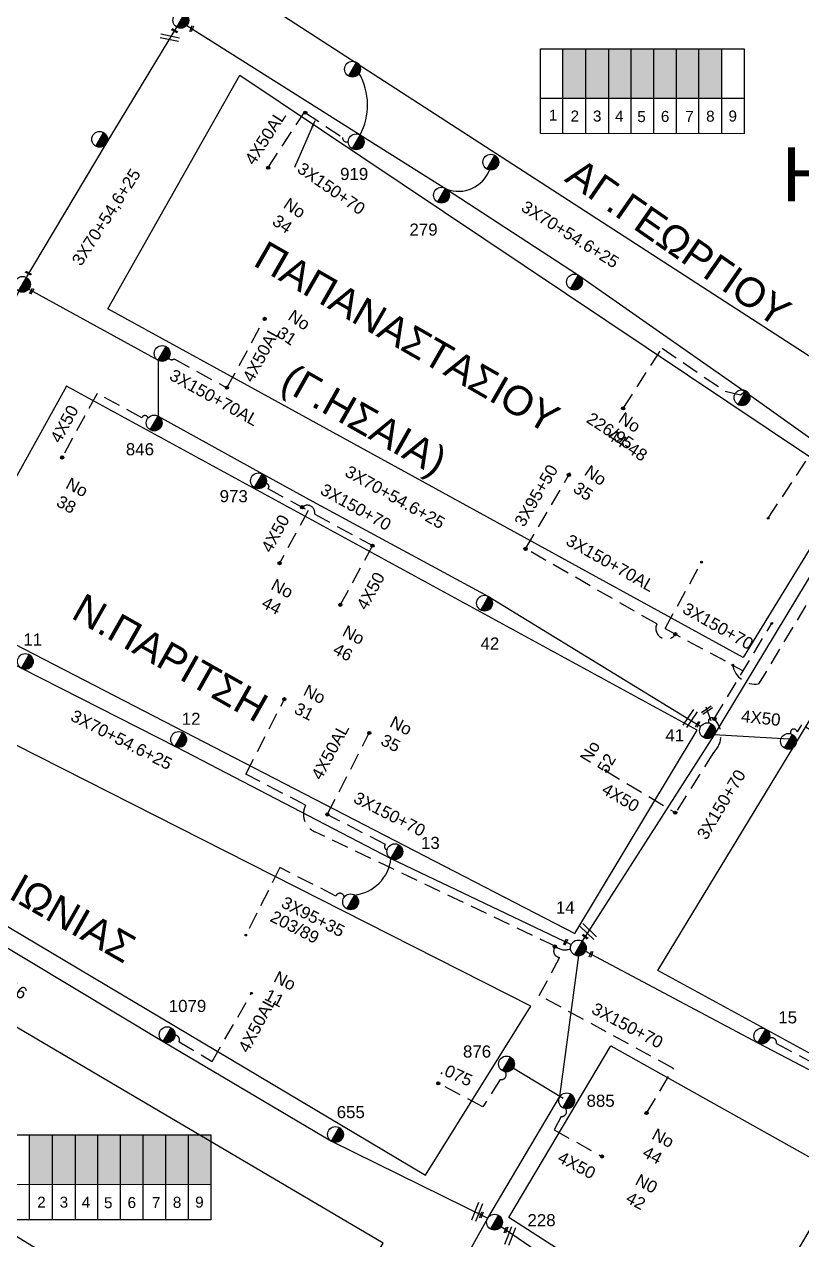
# Model space of a CAD drawing. Header units: millimetres. Extents: x 771 to 3391, y 686 to 1835.
# Drawn here: x 943.9 to 1059.7, y 1215.3 to 1396.3 of the extents above; entities that cross this region are included whole.
import ezdxf

# ---------------------------------------------------------------- set-up
doc = ezdxf.new("R2010")
doc.units = ezdxf.units.MM
doc.linetypes.add('DASHED', pattern=[19.05, 12.7, -6.35])
for name, color, linetype in [('Pillar OTE', 7, 'Continuous'), ('Άγνωστα', 7, 'Continuous'), ('Γυμνά εναέρια ΧΤ (3Φ)   4x50CU', 7, 'Continuous'), ('Γυμνά εναέρια ΧΤ και ΦΟΠ (3Φ)   4x50+16AL', 7, 'Continuous'), ('Επιγραφές - Σχήματα', 7, 'Continuous'), ('Καλωδια Χ.Τ 3x95+35', 7, 'DASHED'), ('Καλωδια ΧΤ  3X95+50', 7, 'Continuous'), ('Καλώδια ΧΤ   3x150+70AL', 7, 'DASHED'), ('Καλώδια ΧΤ   3x150AL+50CU', 7, 'DASHED'), ('Μηχανική τομή', 7, 'Continuous'), ('Στύλος ΦΜ', 7, 'Continuous'), ('Στύλος ΦΜ @ 1', 7, 'Continuous'), ('Συνδέσεις', 7, 'Continuous'), ('Συνεστραμμένα ΧΤ   3x70+54.6+25 AL', 7, 'SYN_LINE'), ('Τομή', 7, 'Continuous'), ('Υπόβαθρο ΔΕΗ', 7, 'Continuous'), ('Υπόγεια Καλώδια Δικτύου ΧΤ   .075', 7, 'DASHED'), ('Υπόγεια καλώδια Παροχών ΧΤ   4x50AL', 7, 'DASHED')]:
    doc.layers.add(name, color=color, linetype=linetype)
doc.styles.add('arial', font='ARIAL.TTF')
doc.styles.get("Standard").update_dxf_attribs({"font": 'ARIAL.TTF'})
doc.linetypes.add('SYN_LINE', pattern='A,0.5,-0.0001,["/\\/\\/\\/",Standard,S=0.1,R=0,X=0,Y=-0.05],-0.25', length=0.7501)
doc.dimstyles.new('ISO-25', dxfattribs={"dimtxt": 2.5, "dimasz": 2.5, "dimexe": 1.25, "dimexo": 0.625, "dimtad": 1, "dimtxsty": 'Standard', "dimcen": 2.5, "dimadec": 0, "dimazin": 0, "dimtfac": 1, "dimtmove": 0, "dimatfit": 3, "dimfxl": 1, "dimarcsym": 0})

# ---------------------------------------------------------------- blocks, each defined once
blk = doc.blocks.new('ΥΠΑΡΧΩΝ ΤΣΙΜΕΝΤΕΝΙΟΣ ΣΤΥΛΟΣ')
at = {"layer": 'Στύλος ΦΜ'}
blk.add_hatch(color=7, dxfattribs=at).paths.add_polyline_path([(-1.29, -2.28, 0.574793), (2.62, 0, 0.268822), (1.3, 2.27)])
at = {"layer": 'Στύλος ΦΜ', "color": 7}
blk.add_line((-1.29, -2.28), (1.3, 2.27), dxfattribs=at)
blk.add_circle((0, 0), 2.62, dxfattribs=at)
at = {"layer": 'Στύλος ΦΜ', "flags": 4}
for tag, p in [('ΑΡΙΘΜΟΣ', (-4.68, 8.05)), ('ΤΥΠΟΣ', (-4.91, 3.03))]:
    blk.add_attdef(tag, p, '', height=4, dxfattribs=at)
blk = doc.blocks.new('_ΣΥΝΔΕΣΗ')
at = {"layer": 'Συνδέσεις', "linetype": 'SYN_LINE', "ltscale": 40}
blk.add_hatch(color=256, dxfattribs=at).paths.add_polyline_path([(0.5, -0.01, 1), (-0.5, -0.01, 1)])
at = {"layer": 'Συνδέσεις'}
blk.add_circle((0, -0.01), 0.5, dxfattribs=at)
blk = doc.blocks.new('ΜΗΧΑΝΙΚΗ ΤΟΜΗ')
at = {"layer": 'Μηχανική τομή', "ltscale": 40}
for p, q in [((-1.89, 0.78), (1.89, 0.78)), ((1.89, 0), (-1.89, 0))]:
    blk.add_line(p, q, dxfattribs=at)
blk = doc.blocks.new('ΤΟΜΗ')
at = {"layer": 'Τομή', "ltscale": 40}
for p, q in [((-5.68, 0), (5.68, 0)), ((5.68, -2.33), (-5.68, -2.33))]:
    blk.add_line(p, q, dxfattribs=at)
blk = doc.blocks.new('τομή_')
at = {"layer": 'Επιγραφές - Σχήματα'}
for p, q in [((-1.29, -0.22), (0.13, 0.75)), ((-1.08, -0.46), (0.34, 0.51)), ((-0.66, 0.62), (-0.29, -0.37))]:
    blk.add_line(p, q, dxfattribs=at)

msp = doc.modelspace()

# ---------------------------------------------------------------- hatches: boundary and pattern name
at = {"layer": 'Καλώδια ΧΤ   3x150AL+50CU', "linetype": 'DASHED', "ltscale": 0.2}
h = msp.add_hatch(color=85, dxfattribs=at)
h.dxf.hatch_style = 1
h.paths.add_polyline_path([(1027.56212, 1392.65567), (1024.12224, 1392.65589), (1024.12178, 1385.2953), (1027.56166, 1385.29196)])
h = msp.add_hatch(color=151, dxfattribs=at)
h.dxf.hatch_style = 1
h.paths.add_polyline_path([(1031.00169, 1392.65546), (1027.56212, 1392.65567), (1027.56166, 1385.29196), (1031.00122, 1385.28862)])
h = msp.add_hatch(color=62, dxfattribs=at)
h.dxf.hatch_style = 1
h.paths.add_polyline_path([(1034.29924, 1392.65525), (1031.00169, 1392.65546), (1031.00122, 1385.28862), (1034.29878, 1385.28541)])
h = msp.add_hatch(color=1, dxfattribs=at)
h.dxf.hatch_style = 1
h.paths.add_polyline_path([(1037.68524, 1392.65504), (1034.29924, 1392.65525), (1034.29878, 1385.28541), (1037.68478, 1385.28213)])
h = msp.add_hatch(color=27, dxfattribs=at)
h.dxf.hatch_style = 1
h.paths.add_polyline_path([(1041.08188, 1392.65483), (1037.68524, 1392.65504), (1037.68478, 1385.28213), (1041.08142, 1385.27883)])
h = msp.add_hatch(color=5, dxfattribs=at)
h.dxf.hatch_style = 1
h.paths.add_polyline_path([(1044.41893, 1392.65462), (1041.08188, 1392.65483), (1041.08142, 1385.27883), (1044.41847, 1385.27559)])
h = msp.add_hatch(color=133, dxfattribs=at)
h.dxf.hatch_style = 1
h.paths.add_polyline_path([(1047.80731, 1392.65441), (1044.41893, 1392.65462), (1044.41847, 1385.27559), (1047.80685, 1385.2723)])
h = msp.add_hatch(color=30, dxfattribs=at)
h.dxf.hatch_style = 1
h.paths.add_polyline_path([(948.07759, 1230.88451), (944.63772, 1230.88473), (944.63726, 1223.52414), (948.07713, 1223.5208)])
h = msp.add_hatch(color=2, dxfattribs=at)
h.dxf.hatch_style = 1
h.paths.add_polyline_path([(951.51716, 1230.8843), (948.07759, 1230.88451), (948.07713, 1223.5208), (951.5167, 1223.51746)])
h = msp.add_hatch(color=173, dxfattribs=at)
h.dxf.hatch_style = 1
h.paths.add_polyline_path([(951.5167, 1223.51746), (954.81426, 1223.51426), (954.81472, 1230.88409), (951.51716, 1230.8843)])
h = msp.add_hatch(color=27, dxfattribs=at)
h.dxf.hatch_style = 1
h.paths.add_polyline_path([(954.81426, 1223.51426), (958.20025, 1223.51097), (958.20071, 1230.88388), (954.81472, 1230.88409)])
h = msp.add_hatch(color=85, dxfattribs=at)
h.dxf.hatch_style = 1
h.paths.add_polyline_path([(958.20025, 1223.51097), (961.5969, 1223.50767), (961.59736, 1230.88367), (958.20071, 1230.88388)])
h = msp.add_hatch(color=6, dxfattribs=at)
h.dxf.hatch_style = 1
h.paths.add_polyline_path([(964.93441, 1230.88346), (961.59736, 1230.88367), (961.5969, 1223.50767), (964.93394, 1223.50443)])
h = msp.add_hatch(color=133, dxfattribs=at)
h.dxf.hatch_style = 1
h.paths.add_polyline_path([(968.32278, 1230.88325), (964.93441, 1230.88346), (964.93394, 1223.50443), (968.32232, 1223.50114)])
h = msp.add_hatch(color=151, dxfattribs=at)
h.dxf.hatch_style = 1
h.paths.add_polyline_path([(971.64288, 1230.88304), (968.32278, 1230.88325), (968.32232, 1223.50114), (971.64242, 1223.49791)])

# ---------------------------------------------------------------- linework, layer by layer
at = {"layer": 'Pillar OTE', "ltscale": 40}
for points in [[(1020.79354, 1380.01581), (1020.79433, 1392.6561), (1051.12741, 1392.6542), (1051.12662, 1379.98645), (1020.79354, 1380.01674)], [(1024.12145, 1380.01341), (1024.12224, 1392.65589)], [(1027.56133, 1380.00998), (1027.56212, 1392.65567)], [(1031.00089, 1380.00654), (1031.00169, 1392.65546)], [(1034.29845, 1380.00325), (1034.29924, 1392.65525)], [(1037.68445, 1379.99987), (1037.68524, 1392.65504)], [(1041.08109, 1379.99648), (1041.08188, 1392.65483)], [(1044.41814, 1379.99314), (1044.41893, 1392.65462)], [(1047.80652, 1379.98976), (1047.80731, 1392.65441)], [(1020.79387, 1385.29853), (1051.12695, 1385.26907)], [(941.30901, 1218.24465), (941.30981, 1230.88494), (971.64288, 1230.88304), (971.64209, 1218.21529), (941.30901, 1218.24558)], [(944.63692, 1218.24225), (944.63772, 1230.88473)], [(948.0768, 1218.23882), (948.07759, 1230.88451)], [(951.51637, 1218.23538), (951.51716, 1230.8843)], [(954.81392, 1218.23209), (954.81472, 1230.88409)], [(958.19992, 1218.22871), (958.20071, 1230.88388)], [(961.59657, 1218.22532), (961.59736, 1230.88367)], [(964.93361, 1218.22199), (964.93441, 1230.88346)], [(968.32199, 1218.2186), (968.32278, 1230.88325)], [(941.30935, 1223.52737), (971.64242, 1223.49791)]]:
    msp.add_lwpolyline(points, dxfattribs=at)
at = {"layer": 'Άγνωστα', "color": 5, "linetype": 'DASHED', "ltscale": 0.2}
msp.add_lwpolyline([(1033.10978, 1339.08888), (1038.91612, 1348.05062), (1048.33112, 1341.62799), (1050.61366, 1341.09317), (1051.22999, 1341.59989)], dxfattribs=at)
msp.add_lwpolyline([(1069.06975, 1286.30602), (1059.68616, 1291.97346), (1059.04548, 1290.91269, 1.078662659), (1058.07967, 1290.63088)], format="xyb", dxfattribs=at)
at = {"layer": 'Άγνωστα', "color": 1, "linetype": 'DASHED', "ltscale": 0.2}
msp.add_lwpolyline([(1054.89682, 1245.23573, -0.662051244), (1055.95556, 1244.46648), (1065.34103, 1239.57109), (1072.16621, 1252.65636)], format="xyb", dxfattribs=at)
at = {"layer": 'Άγνωστα', "color": 1, "linetype": 'Continuous', "ltscale": 0.2}
msp.add_lwpolyline([(1024.15212, 1236.30006), (1016.36596, 1241.0162)], dxfattribs=at)
at = {"layer": 'Γυμνά εναέρια ΧΤ (3Φ)   4x50CU', "color": 5, "linetype": 'Continuous'}
msp.add_lwpolyline([(1046.70188, 1290.49357), (1057.84522, 1289.84243)], dxfattribs=at)
at = {"layer": 'Γυμνά εναέρια ΧΤ και ΦΟΠ (3Φ)   4x50+16AL', "color": 30, "linetype": 'Continuous', "ltscale": 0.2}
msp.add_lwpolyline([(902.49679, 1283.32547), (930.71778, 1265.10843), (964.56617, 1244.76932), (989.6539, 1229.91849), (1012.92848, 1218.49079)], dxfattribs=at)
at = {"layer": 'Γυμνά εναέρια ΧΤ και ΦΟΠ (3Φ)   4x50+16AL', "color": 6, "linetype": 'Continuous', "ltscale": 0.2}
msp.add_lwpolyline([(1014.92826, 1217.24631), (1034.5634, 1203.7871), (1057.51738, 1190.35817)], dxfattribs=at)
at = {"layer": 'Καλωδια Χ.Τ 3x95+35', "color": 151, "linetype": 'DASHED', "ltscale": 0.2}
msp.add_lwpolyline([(991.54771, 1266.28175, 0.785196197), (990.30047, 1266.45582), (981.95831, 1270.67959), (976.88348, 1260.65651)], format="xyb", dxfattribs=at)
at = {"layer": 'Καλωδια ΧΤ  3X95+50', "color": 1, "linetype": 'DASHED', "ltscale": 0.2}
msp.add_lwpolyline([(1018.57445, 1318.16133), (1025.22662, 1329.51354)], dxfattribs=at)
at = {"layer": 'Καλώδια ΧΤ   3x150+70AL', "color": 5, "linetype": 'DASHED', "ltscale": 0.2}
msp.add_lwpolyline([(985.64245, 1383.21156), (991.30433, 1379.42377, 0.641161224), (992.15529, 1378.86102)], format="xyb", dxfattribs=at)
at = {"layer": 'Καλώδια ΧΤ   3x150+70AL', "color": 2, "linetype": 'DASHED', "ltscale": 0.2}
for points in [[(965.37015, 1346.59224, 0.432708778), (966.20307, 1346.45253), (974.05523, 1342.14838)], [(985.2685, 1324.36044, -0.720531999), (987.14339, 1323.33799), (995.76105, 1318.63843)]]:
    msp.add_lwpolyline(points, format="xyb", dxfattribs=at)
at = {"layer": 'Καλώδια ΧΤ   3x150+70AL', "color": 85, "linetype": 'DASHED', "ltscale": 0.2}
msp.add_lwpolyline([(1054.73511, 1322.74518), (1061.41826, 1332.80218), (1066.84997, 1329.29066), (1066.84997, 1329.29066), (1066.84997, 1329.29066, -0.388127219), (1072.12037, 1330.10667)], format="xyb", dxfattribs=at)
at = {"layer": 'Καλώδια ΧΤ   3x150+70AL', "color": 1, "linetype": 'DASHED', "ltscale": 0.2}
for points in [[(1040.89925, 1305.45783, -0.931317024), (1038.12921, 1306.99158), (1038.12921, 1306.99158), (1038.12921, 1306.99158), (1038.12921, 1306.99158), (1038.12921, 1306.99158), (1018.57445, 1318.16133)], [(1045.87042, 1292.24357, -0.867518282), (1046.68585, 1292.83826), (1055.33541, 1307.16295)], [(1025.27126, 1258.59304, -0.283026632), (1023.06566, 1258.9464), (987.16874, 1276.00033, -0.421073778), (985.77193, 1279.99607), (976.86378, 1284.5925), (982.64021, 1295.78758)], [(1046.68585, 1292.83826, -0.418982315), (1046.59253, 1287.81647), (1040.90369, 1278.86474)], [(1036.60358, 1234.13415), (1040.60999, 1240.77457), (1020.6113, 1251.65647), (1023.68791, 1257.31066, -0.682848274), (1023.06566, 1258.9464)]]:
    msp.add_lwpolyline(points, format="xyb", dxfattribs=at)
for points in [[(1039.35977, 1306.28872), (1039.35977, 1306.28872), (1044.86866, 1316.28259)], [(1039.35976, 1306.28871), (1051.01063, 1300.0006)]]:
    msp.add_lwpolyline(points, dxfattribs=at)
at = {"layer": 'Καλώδια ΧΤ   3x150+70AL', "color": 151, "linetype": 'DASHED', "ltscale": 0.2}
msp.add_lwpolyline([(997.95021, 1273.36433, -0.65487278), (997.67552, 1274.13256), (989.0193, 1278.59899)], format="xyb", dxfattribs=at)
at = {"layer": 'Καλώδια ΧΤ   3x150AL+50CU', "color": 1, "linetype": 'DASHED', "ltscale": 0.2}
msp.add_lwpolyline([(1095.62932, 1365.67424), (1091.87523, 1360.09365), (1087.64713, 1351.33495), (1072.42357, 1327.66815, -0.214356855), (1070.20995, 1326.04608), (1053.29558, 1298.03391, -0.393438686), (1049.42734, 1300.85512)], format="xyb", dxfattribs=at)
at = {"layer": 'Καλώδια ΧΤ   3x150AL+50CU', "linetype": 'DASHED', "ltscale": 0.2}
msp.add_lwpolyline([(1045.79313, 1293.64056), (1046.18547, 1292.58188)], dxfattribs=at)
at = {"layer": 'Συνεστραμμένα ΧΤ   3x70+54.6+25 AL', "color": 6, "linetype": 'SYN_LINE', "ltscale": 20}
msp.add_lwpolyline([(899.68644, 1254.91645), (901.35818, 1283.61665), (919.13531, 1313.62997), (930.48465, 1331.07955), (943.59599, 1357.56409), (956.07946, 1378.50555), (966.60462, 1395.85739)], dxfattribs=at)
at = {"layer": 'Συνεστραμμένα ΧΤ   3x70+54.6+25 AL', "color": 5, "linetype": 'SYN_LINE', "ltscale": 20}
for points in [[(968.07496, 1396.10967), (993.9159, 1379.80299), (1006.79575, 1371.73869), (1026.4444, 1358.92149), (1051.22999, 1341.59989), (1069.58157, 1328.55676)], [(1089.97309, 1362.7647), (1084.76899, 1351.98416), (1069.46869, 1328.19806), (1046.67638, 1290.45135), (1027.02771, 1259.74202)]]:
    msp.add_lwpolyline(points, dxfattribs=at)
at = {"layer": 'Συνεστραμμένα ΧΤ   3x70+54.6+25 AL', "color": 2, "linetype": 'SYN_LINE', "ltscale": 20}
msp.add_lwpolyline([(944.51946, 1356.83725), (963.82541, 1346.24482), (963.80806, 1337.93331), (979.35765, 1329.32329), (986.89008, 1325.21394), (1013.04626, 1311.0859), (1044.677, 1291.69663)], dxfattribs=at)
at = {"layer": 'Συνεστραμμένα ΧΤ   3x70+54.6+25 AL', "color": 151, "linetype": 'SYN_LINE', "ltscale": 20}
msp.add_lwpolyline([(920.03666, 1312.87581), (943.44341, 1300.36895), (966.58972, 1288.62559), (998.50774, 1272.03849), (1025.37903, 1259.22699)], dxfattribs=at)
at = {"layer": 'Συνεστραμμένα ΧΤ   3x70+54.6+25 AL', "color": 1, "linetype": 'SYN_LINE', "ltscale": 20}
for points in [[(992.52625, 1181.85105), (1012.92848, 1218.49079), (1023.70109, 1236.57325), (1026.64189, 1258.6725)], [(1026.64189, 1258.6725), (1053.19574, 1244.57544), (1081.31392, 1229.9092)]]:
    msp.add_lwpolyline(points, dxfattribs=at)
at = {"layer": 'Συνεστραμμένα ΧΤ   3x70+54.6+25 AL', "color": 5, "linetype": 'SYN_LINE', "ltscale": 8}
for centre, radius, start, end in [((985.55801, 1384.25328), 9.46887, 331.9662432, 29.9401545), ((1008.56077, 1376.39829), 4.98269, 249.2537309, 338.7126283)]:
    msp.add_arc(centre, radius, start, end, dxfattribs=at)
at = {"layer": 'Συνεστραμμένα ΧΤ   3x70+54.6+25 AL', "color": 151, "linetype": 'SYN_LINE', "ltscale": 8}
msp.add_arc((992.42589, 1272.68345), 6.11596, 276.1360511, 353.9466628, dxfattribs=at)
at = {"layer": 'Υπόβαθρο ΔΕΗ'}
for points in [[(981.77842, 1397.95971), (1004.69133, 1439.24342), (1094.14437, 1372.72988), (1073.20991, 1338.88709), (981.77842, 1397.95971)], [(956.32465, 1353.89155), (975.96377, 1388.737), (1066.89786, 1327.90207), (1051.02392, 1301.98236), (956.32465, 1353.89155)], [(931.80535, 1309.42578), (1025.91931, 1260.86491), (1044.12757, 1291.1475), (950.16868, 1342.38712), (931.80535, 1309.42578)], [(1077.27734, 1319.57159), (1107.83029, 1295.91006), (1072.16301, 1236.90921), (1038.3024, 1255.34399), (1077.27734, 1319.57159)], [(914.6322, 1277.80531), (1003.66231, 1224.88669), (1019.35152, 1250.07095), (924.94249, 1297.87167), (914.6322, 1277.80531)], [(908.57619, 1266.99075), (896.49873, 1244.21055), (983.04981, 1190.98366), (997.36152, 1214.76111), (908.57619, 1266.99075)], [(1016.09305, 1218.59096), (1031.30083, 1244.11957), (1065.68647, 1224.8698), (1049.34699, 1197.1661), (1016.09305, 1218.59096)]]:
    msp.add_lwpolyline(points, dxfattribs=at)
at = {"layer": 'Υπόγεια Καλώδια Δικτύου ΧΤ   .075', "color": 1, "ltscale": 0.2}
msp.add_lwpolyline([(1015.5428, 1240.2774, -0.699361481), (1014.80443, 1239.12991), (1014.80443, 1239.12991), (1012.21443, 1235.05542), (1005.56978, 1238.55958)], format="xyb", dxfattribs=at)
at = {"layer": 'Υπόγεια καλώδια Παροχών ΧΤ   4x50AL', "color": 5, "ltscale": 0.2}
msp.add_lwpolyline([(980.22316, 1374.95308), (985.64245, 1383.21156)], dxfattribs=at)
at = {"layer": 'Υπόγεια καλώδια Παροχών ΧΤ   4x50AL', "color": 2, "linetype": 'DASHED', "ltscale": 0.2}
for points in [[(974.05523, 1342.14838), (979.79945, 1352.62771)], [(995.76105, 1318.63843), (990.95652, 1309.82829)]]:
    msp.add_lwpolyline(points, dxfattribs=at)
for points in [[(962.3056, 1337.65063, 0.754665235), (961.38299, 1337.67799), (954.70836, 1341.31794), (949.51072, 1331.78694)], [(979.85037, 1327.82763, -0.831964506), (980.1728, 1327.13934), (986.1759, 1323.8656), (981.90649, 1316.03672)]]:
    msp.add_lwpolyline(points, format="xyb", dxfattribs=at)
at = {"layer": 'Υπόγεια καλώδια Παροχών ΧΤ   4x50AL', "color": 151, "linetype": 'DASHED', "ltscale": 0.2}
msp.add_lwpolyline([(989.0193, 1278.59899), (995.28227, 1290.73702)], dxfattribs=at)
at = {"layer": 'Υπόγεια καλώδια Παροχών ΧΤ   4x50AL', "color": 1, "ltscale": 0.2}
msp.add_lwpolyline([(1030.40374, 1285.19274), (1040.87574, 1278.88159)], dxfattribs=at)
at = {"layer": 'Υπόγεια καλώδια Παροχών ΧΤ   4x50AL', "color": 30, "linetype": 'DASHED', "ltscale": 0.2}
msp.add_lwpolyline([(971.85976, 1241.81394), (971.85976, 1241.81394), (971.85976, 1241.81394), (971.85976, 1241.81394), (977.69906, 1251.93649)], dxfattribs=at)
msp.add_lwpolyline([(966.32255, 1245.71838, -0.543386362), (966.92996, 1244.73245), (971.85976, 1241.81393)], format="xyb", dxfattribs=at)
at = {"layer": 'Υπόγεια καλώδια Παροχών ΧΤ   4x50AL', "color": 1, "linetype": 'DASHED', "ltscale": 0.2}
msp.add_lwpolyline([(1024.55959, 1234.76934, -0.62707046), (1023.86045, 1233.61179), (1023.86045, 1233.61179), (1022.82299, 1231.64142), (1029.95781, 1227.657)], format="xyb", dxfattribs=at)

# ---------------------------------------------------------------- block references
at = {"layer": 'Επιγραφές - Σχήματα'}
msp.add_blockref('τομή_', (1046.08731, 1294.00804), dxfattribs=at)
at = {"layer": 'Μηχανική τομή'}
for p, xscale, yscale, zscale, rotation in [((968.88934, 1395.59576), 0.249999999999919, 0.249999999999919, 0.249999999999919, 68.45138536945211), ((966.23888, 1395.24505), 0.2500000000002005, 0.2500000000002005, 0.2500000000002005, 331.5446991727721), ((944.4291, 1359.13881), 0.2500000000002005, 0.2500000000002005, 0.2500000000002005, 331.5446991727721), ((945.03927, 1356.4902), 0.249999999999919, 0.249999999999919, 0.249999999999919, 60.51731428412965), ((1044.30857, 1291.96189), 0.249999999999919, 0.249999999999919, 0.249999999999919, 60.51731428412965), ((1024.6312, 1259.56928), 0.249999999999919, 0.249999999999919, 0.249999999999919, 60.51731428412965), ((1027.39614, 1260.3222), 0.25, 0.25, 0.25, 322.6763499369713), ((1028.42794, 1257.74026), 0.249999999999919, 0.249999999999919, 0.249999999999919, 68.45138536945211), ((1012.08151, 1218.90664), 0.249999999999919, 0.249999999999919, 0.249999999999919, 68.45138536945211), ((1015.75949, 1216.67653), 0.249999999999919, 0.249999999999919, 0.249999999999919, 68.45138536945211)]:
    msp.add_blockref('ΜΗΧΑΝΙΚΗ ΤΟΜΗ', p, dxfattribs=dict(at, xscale=xscale, yscale=yscale, zscale=zscale, rotation=rotation))
at = {"layer": 'Στύλος ΦΜ @ 1', "ltscale": 40, "xscale": 0.4499999999998181, "yscale": 0.4499999999998181, "zscale": 0.4499999999998181}
for p in [(967.18566, 1396.88186), (992.77066, 1389.61314), (955.09595, 1379.15351), (1013.38516, 1375.75302), (943.59373, 1357.56538), (1025.85884, 1357.8996), (964.40644, 1347.26929), (1050.8341, 1340.67345), (1057.76079, 1289.4971), (992.49406, 1265.58064)]:
    msp.add_blockref('ΥΠΑΡΧΩΝ ΤΣΙΜΕΝΤΕΝΙΟΣ ΣΤΥΛΟΣ', p, dxfattribs=at)
at = {"layer": 'Στύλος ΦΜ @ 1', "ltscale": 40}
ref = msp.add_blockref('ΥΠΑΡΧΩΝ ΤΣΙΜΕΝΤΕΝΙΟΣ ΣΤΥΛΟΣ', (993.33034, 1378.78111), dxfattribs=dict(at, xscale=0.4499999999998181, yscale=0.4499999999998181, zscale=0.4499999999998181))
ref.add_attrib('ΤΥΠΟΣ', '919', (990.92571, 1373.09725), dxfattribs={"layer": 'Στύλος ΦΜ', "height": 1.8, "flags": 4})
ref = msp.add_blockref('ΥΠΑΡΧΩΝ ΤΣΙΜΕΝΤΕΝΙΟΣ ΣΤΥΛΟΣ', (1006.03754, 1370.83744), dxfattribs=dict(at, xscale=0.4499999999998181, yscale=0.4499999999998181, zscale=0.4499999999998181))
ref.add_attrib('ΤΥΠΟΣ', '279', (1001.26872, 1364.81312), dxfattribs={"layer": 'Στύλος ΦΜ', "height": 1.8, "flags": 4})
ref = msp.add_blockref('ΥΠΑΡΧΩΝ ΤΣΙΜΕΝΤΕΝΙΟΣ ΣΤΥΛΟΣ', (963.2225, 1336.91142), dxfattribs=dict(at, xscale=0.4499999999998181, yscale=0.4499999999998181, zscale=0.4499999999998181))
ref.add_attrib('ΤΥΠΟΣ', '846', (958.99917, 1332.10086), dxfattribs={"layer": 'Στύλος ΦΜ', "height": 1.8, "flags": 4})
ref = msp.add_blockref('ΥΠΑΡΧΩΝ ΤΣΙΜΕΝΤΕΝΙΟΣ ΣΤΥΛΟΣ', (978.77209, 1328.3014), dxfattribs=dict(at, xscale=0.4499999999998181, yscale=0.4499999999998181, zscale=0.4499999999998181))
ref.add_attrib('ΤΥΠΟΣ', '973', (972.97575, 1325.10748), dxfattribs={"layer": 'Στύλος ΦΜ', "height": 1.8, "flags": 4})
ref = msp.add_blockref('ΥΠΑΡΧΩΝ ΤΣΙΜΕΝΤΕΝΙΟΣ ΣΤΥΛΟΣ', (1012.4607, 1310.06401), dxfattribs=dict(at, xscale=0.4499999999998181, yscale=0.4499999999998181, zscale=0.4499999999998181))
ref.add_attrib('ΤΥΠΟΣ', '42', (1011.8655, 1303.16715), dxfattribs={"layer": 'Στύλος ΦΜ', "height": 1.8, "flags": 4})
ref = msp.add_blockref('ΥΠΑΡΧΩΝ ΤΣΙΜΕΝΤΕΝΙΟΣ ΣΤΥΛΟΣ', (944.02444, 1301.39342), dxfattribs=dict(at, xscale=0.4499999999998181, yscale=0.4499999999998181, zscale=0.4499999999998181))
ref.add_attrib('ΤΥΠΟΣ', '11', (943.71172, 1303.76021), dxfattribs={"layer": 'Στύλος ΦΜ', "height": 1.8, "flags": 4})
ref = msp.add_blockref('ΥΠΑΡΧΩΝ ΤΣΙΜΕΝΤΕΝΙΟΣ ΣΤΥΛΟΣ', (966.87134, 1289.7692), dxfattribs=dict(at, xscale=0.4499999999998181, yscale=0.4499999999998181, zscale=0.4499999999998181))
ref.add_attrib('ΤΥΠΟΣ', '12', (967.32916, 1291.95126), dxfattribs={"layer": 'Στύλος ΦΜ', "height": 1.8, "flags": 4})
ref = msp.add_blockref('ΥΠΑΡΧΩΝ ΤΣΙΜΕΝΤΕΝΙΟΣ ΣΤΥΛΟΣ', (1045.68113, 1291.08111), dxfattribs=dict(at, xscale=0.4499999999998181, yscale=0.4499999999998181, zscale=0.4499999999998181))
ref.add_attrib('ΤΥΠΟΣ', '41', (1039.41307, 1289.49114), dxfattribs={"layer": 'Στύλος ΦΜ', "height": 1.8, "flags": 4})
ref = msp.add_blockref('ΥΠΑΡΧΩΝ ΤΣΙΜΕΝΤΕΝΙΟΣ ΣΤΥΛΟΣ', (999.08877, 1273.06296), dxfattribs=dict(at, xscale=0.4499999999998181, yscale=0.4499999999998181, zscale=0.4499999999998181))
ref.add_attrib('ΤΥΠΟΣ', '13', (1002.98931, 1273.46892), dxfattribs={"layer": 'Στύλος ΦΜ', "height": 1.8, "flags": 4})
ref = msp.add_blockref('ΥΠΑΡΧΩΝ ΤΣΙΜΕΝΤΕΝΙΟΣ ΣΤΥΛΟΣ', (1026.44215, 1258.72013), dxfattribs=dict(at, xscale=0.4499999999998181, yscale=0.4499999999998181, zscale=0.4499999999998181))
ref.add_attrib('ΤΥΠΟΣ', '14', (1023.09241, 1263.84414), dxfattribs={"layer": 'Στύλος ΦΜ', "height": 1.8, "flags": 4})
ref = msp.add_blockref('ΥΠΑΡΧΩΝ ΤΣΙΜΕΝΤΕΝΙΟΣ ΣΤΥΛΟΣ', (965.1472, 1245.79379), dxfattribs=dict(at, xscale=0.4499999999998181, yscale=0.4499999999998181, zscale=0.4499999999998181))
ref.add_attrib('ΤΥΠΟΣ', '1079', (965.39331, 1249.17727), dxfattribs={"layer": 'Στύλος ΦΜ', "height": 1.8, "flags": 4})
ref = msp.add_blockref('ΥΠΑΡΧΩΝ ΤΣΙΜΕΝΤΕΝΙΟΣ ΣΤΥΛΟΣ', (1053.77677, 1245.59991), dxfattribs=dict(at, xscale=0.4499999999998181, yscale=0.4499999999998181, zscale=0.4499999999998181))
ref.add_attrib('ΤΥΠΟΣ', '15', (1056.23283, 1247.47966), dxfattribs={"layer": 'Στύλος ΦΜ', "height": 1.8, "flags": 4})
ref = msp.add_blockref('ΥΠΑΡΧΩΝ ΤΣΙΜΕΝΤΕΝΙΟΣ ΣΤΥΛΟΣ', (1015.71925, 1241.44187), dxfattribs=dict(at, xscale=0.4499999999998181, yscale=0.4499999999998181, zscale=0.4499999999998181))
ref.add_attrib('ΤΥΠΟΣ', '876', (1009.24171, 1242.39675), dxfattribs={"layer": 'Στύλος ΦΜ', "height": 1.8, "flags": 4})
ref = msp.add_blockref('ΥΠΑΡΧΩΝ ΤΣΙΜΕΝΤΕΝΙΟΣ ΣΤΥΛΟΣ', (1024.69377, 1235.93944), dxfattribs=dict(at, xscale=0.4499999999998181, yscale=0.4499999999998181, zscale=0.4499999999998181))
ref.add_attrib('ΤΥΠΟΣ', '885', (1027.65889, 1235.06047), dxfattribs={"layer": 'Στύλος ΦΜ', "height": 1.8, "flags": 4})
ref = msp.add_blockref('ΥΠΑΡΧΩΝ ΤΣΙΜΕΝΤΕΝΙΟΣ ΣΤΥΛΟΣ', (990.23493, 1230.94296), dxfattribs=dict(at, xscale=0.4499999999998181, yscale=0.4499999999998181, zscale=0.4499999999998181))
ref.add_attrib('ΤΥΠΟΣ', '655', (990.42302, 1233.37581), dxfattribs={"layer": 'Στύλος ΦΜ', "height": 1.8, "flags": 4})
ref = msp.add_blockref('ΥΠΑΡΧΩΝ ΤΣΙΜΕΝΤΕΝΙΟΣ ΣΤΥΛΟΣ', (1013.9353, 1217.87968), dxfattribs=dict(at, xscale=0.4499999999998181, yscale=0.4499999999998181, zscale=0.4499999999998181))
ref.add_attrib('ΤΥΠΟΣ', '228', (1018.85616, 1217.27302), dxfattribs={"layer": 'Στύλος ΦΜ', "height": 1.8, "flags": 4})
at = {"layer": 'Συνδέσεις'}
for p, xscale, yscale, zscale in [((985.74762, 1383.1412), 0.4777242751394019, 0.4777242751394019, 0.4777242751394019), ((980.21242, 1374.93672), 0.4777242751394019, 0.4777242751394019, 0.4777242751394019), ((979.6845, 1352.418), 0.4777242751394019, 0.4777242751394019, 0.4777242751394019), ((974.07168, 1342.17839), 0.4777242751394019, 0.4777242751394019, 0.4777242751394019), ((1033.10978, 1339.08888), 0.4777242751394019, 0.4777242751394019, 0.4777242751394019), ((949.51072, 1331.78694), 0.4777242751394019, 0.4777242751394019, 0.4777242751394019), ((1025.02949, 1329.17712), 0.4777242751394019, 0.4777242751394019, 0.4777242751394019), ((985.2685, 1324.36044), 0.4777242751394019, 0.4777242751394019, 0.4777242751394019), ((1054.72164, 1322.72491), 0.25, 0.25, 0.25), ((995.76105, 1318.63843), 0.4777242751394019, 0.4777242751394019, 0.4777242751394019), ((1018.57445, 1318.16133), 0.4777242751394019, 0.4777242751394019, 0.4777242751394019), ((981.90649, 1316.03672), 0.4777242751394019, 0.4777242751394019, 0.4777242751394019), ((1044.80105, 1316.18086), 0.25, 0.25, 0.25), ((990.95652, 1309.82829), 0.4777242751394019, 0.4777242751394019, 0.4777242751394019), ((1055.26781, 1307.06121), 0.25, 0.25, 0.25), ((1040.89925, 1305.45783), 0.4777242751394019, 0.4777242751394019, 0.4777242751394019), ((1049.4534, 1300.84106), 0.25, 0.25, 0.25), ((982.6202, 1295.77411), 0.4777242751394019, 0.4777242751394019, 0.4777242751394019), ((1046.72074, 1292.83043), 0.4777242751394019, 0.4777242751394019, 0.4777242751394019), ((995.28227, 1290.73702), 0.4777242751394019, 0.4777242751394019, 0.4777242751394019), ((1030.52187, 1285.15251), 0.25, 0.25, 0.25), ((989.0193, 1278.59899), 0.4777242751394019, 0.4777242751394019, 0.4777242751394019), ((1040.87574, 1278.88159), 0.4777242751394019, 0.4777242751394019, 0.4777242751394019), ((976.87298, 1260.63578), 0.25, 0.25, 0.25), ((1022.93357, 1258.93096), 0.4777242751394019, 0.4777242751394019, 0.4777242751394019), ((977.72694, 1251.98482), 0.25, 0.25, 0.25), ((1005.56978, 1238.55958), 0.4777242751394019, 0.4777242751394019, 0.4777242751394019), ((1036.60358, 1234.13415), 0.4777242751394019, 0.4777242751394019, 0.4777242751394019), ((1029.95781, 1227.657), 0.4777242751394019, 0.4777242751394019, 0.4777242751394019)]:
    msp.add_blockref('_ΣΥΝΔΕΣΗ', p, dxfattribs=dict(at, xscale=xscale, yscale=yscale, zscale=zscale))
at = {"layer": 'Τομή'}
for p, xscale, yscale, zscale, rotation in [((965.60072, 1394.57116), 0.25, 0.25, 0.25, 347.9267687945376), ((1042.86453, 1293.05198), 0.2499999999999999, 0.2499999999999999, 0.2499999999999999, 55.83251641123591), ((1028.12854, 1261.37311), 0.2499999999998873, 0.2499999999998873, 0.2499999999998873, 316.3818135418195), ((1011.63275, 1219.30119), 0.2499999999998873, 0.2499999999998873, 0.2499999999998873, 248.1909067709115), ((1016.55384, 1215.71032), 0.2499999999998873, 0.2499999999998873, 0.2499999999998873, 248.1909067709115)]:
    msp.add_blockref('ΤΟΜΗ', p, dxfattribs=dict(at, xscale=xscale, yscale=yscale, zscale=zscale, rotation=rotation))

# ---------------------------------------------------------------- texts
at = {"ltscale": 30, "char_height": 1.63441, "width": 11.2572904, "attachment_point": 1}
for s, insert in [('1', (1022.0397, 1383.57713)), ('2', (1025.27817, 1383.44367)), ('3', (1028.60875, 1383.44367)), ('4', (1031.91226, 1383.44367)), ('5', (1035.21577, 1383.36249)), ('6', (1038.7359, 1383.38955)), ('7', (1042.36435, 1383.38955)), ('8', (1045.4783, 1383.41661)), ('9', (1048.80889, 1383.44367)), ('2', (945.79364, 1221.67251)), ('3', (949.12423, 1221.67251)), ('4', (952.42774, 1221.67251)), ('5', (955.73124, 1221.59133)), ('6', (959.25137, 1221.61839)), ('7', (962.87982, 1221.61839)), ('8', (965.99378, 1221.64545)), ('9', (969.32436, 1221.67251))]:
    msp.add_mtext(s, dxfattribs=dict(at, insert=insert))
at = {"ltscale": 40, "char_height": 4, "width": 64.8866414, "attachment_point": 1, "style": 'arial'}
for s, insert, rotation in [('{\\H1.083x;AΓ.ΓEΩPΓIOY}', (1026.68901, 1376.59244), 325.2743901), ('{\\H1.083x;ΠΑΠΑΝΑΣΤΑΣΙΟΥ}', (979.93816, 1364.22557), 330.1881917), ('{\\H1.083x;(Γ.HΣAIA)}', (983.90996, 1345.92656), 330.4658842), ('{\\H1.083x;Ν.ΠΑΡΙΤΣΗ}', (952.79863, 1311.72629), 330.4658842), ('{\\H1.083x;ΙΩΝΙΑΣ}', (943.46524, 1269.97531), 330.4658842)]:
    msp.add_mtext(s, dxfattribs=dict(at, insert=insert, rotation=rotation))
at = {"layer": 'Άγνωστα', "color": 7, "char_height": 1.8, "attachment_point": 1}
for s, gutter_width, insert, rotation in [('3X70+54,6+25', 12.5, (950.82798, 1361.14294), 57.1017334), ('3X150+70', 12.5, (985.40853, 1375.86929), 325.1800756), ('3X70+54.6+25', 12.5, (1018.70149, 1370.14414), 328.042606), ('4X50AL', 12.5, (976.29611, 1343.68002), 61.4957791), ('4X50', 12.5, (947.61945, 1334.63968), 61.0708999), ('226/95', 1.65402, (1028.47633, 1338.62528), 326.4774303), ('3X95+50', 12.5, (1016.78105, 1322.203), 59.4010971), ('3X70+54.6+25', 12.5, (992.3763, 1330.68475), 330.7307409), ('3X150+70', 12.5, (988.69505, 1327.99593), 330.7307409), ('4X50', 12.5, (979.06724, 1318.31687), 61.0708999), ('4X50', 12.5, (993.26765, 1309.75709), 61.0708999), ('3X150+70', 12.5, (1042.68701, 1310.27689), 330.5312846), ('3X70+54.6+25', 12.5, (951.42243, 1294.28276), 332.9389809), ('4X50', 12.5, (1050.81976, 1294.18198), 353.9433432), ('3X150+70', 12.5, (1043.99386, 1275.60195), 59.0220232), ('3X150+70', 12.5, (993.58621, 1282.08065), 332.9389809), ('4X50', 12.5, (1030.66174, 1283.39762), 329.658104), ('3X95+35', 12.5, (982.80765, 1266.4893), 332.9389809), ('203/89', 12.5, (981.17021, 1264.38539), 332.9389809), ('3X150+70', 12.5, (1029.08035, 1250.67103), 332.0897021), ('4X50', 12.5, (1024.03316, 1228.5415), 332.0897021)]:
    msp.add_mtext_dynamic_manual_height_columns(s, width=1.8, gutter_width=gutter_width, heights=[0.04535], dxfattribs=dict(at, insert=insert, rotation=rotation))
at = {"layer": 'Άγνωστα', "color": 7}
note = msp.add_mtext_dynamic_manual_height_columns('Nο ', width=1.8, gutter_width=1.65402, heights=[0.04535, 0], dxfattribs=dict(at, insert=(980.43679, 1372.47917), char_height=1.8, attachment_point=1, rotation=326.4774303))
for column, words in zip(note.columns.linked_columns, ['34']):
    column.text = words
note = msp.add_mtext_dynamic_manual_height_columns('No ', width=1.8, gutter_width=1.66737, heights=[0.04535, 0], dxfattribs=dict(at, insert=(981.13267, 1355.83315), char_height=1.8, attachment_point=1, rotation=326.07799))
for column, words in zip(note.columns.linked_columns, ['31']):
    column.text = words
note = msp.add_mtext_dynamic_manual_height_columns('Nο ', width=1.8, gutter_width=1.65402, heights=[0.04535, 0], dxfattribs=dict(at, insert=(1030.35996, 1340.55141), char_height=1.8, attachment_point=1, rotation=326.4774303))
for column, words in zip(note.columns.linked_columns, ['44-48']):
    column.text = words
note = msp.add_mtext_dynamic_manual_height_columns('No ', width=1.8, gutter_width=1.83088, heights=[0.04535, 0], dxfattribs=dict(at, insert=(1025.16554, 1332.78704), char_height=1.8, attachment_point=1, rotation=326.07799))
for column, words in zip(note.columns.linked_columns, ['35']):
    column.text = words
note = msp.add_mtext_dynamic_manual_height_columns('No ', width=1.8, gutter_width=1.70694, heights=[0.04535, 0], dxfattribs=dict(at, insert=(947.61968, 1330.5134), char_height=1.8, attachment_point=1, rotation=332.205858))
for column, words in zip(note.columns.linked_columns, ['38']):
    column.text = words
note = msp.add_mtext_dynamic_manual_height_columns('No ', width=1.8, gutter_width=1.68269, heights=[0.04535, 0], dxfattribs=dict(at, insert=(978.22909, 1315.42887), char_height=1.8, attachment_point=1, rotation=332.205858))
for column, words in zip(note.columns.linked_columns, ['44']):
    column.text = words
note = msp.add_mtext_dynamic_manual_height_columns('No ', width=1.8, gutter_width=1.81529, heights=[0.04535, 0], dxfattribs=dict(at, insert=(988.74322, 1308.56683), char_height=1.8, attachment_point=1, rotation=332.205858))
for column, words in zip(note.columns.linked_columns, ['46']):
    column.text = words
note = msp.add_mtext_dynamic_manual_height_columns('No ', width=1.8, gutter_width=1.77895, heights=[0.04535, 0], dxfattribs=dict(at, insert=(982.90387, 1299.66552), char_height=1.8, attachment_point=1, rotation=333.1824422))
for column, words in zip(note.columns.linked_columns, ['31']):
    column.text = words
note = msp.add_mtext_dynamic_manual_height_columns('No ', width=1.8, gutter_width=1.87247, heights=[0.04535, 0], dxfattribs=dict(at, insert=(995.71038, 1295.00959), char_height=1.8, attachment_point=1, rotation=333.1824422))
for column, words in zip(note.columns.linked_columns, ['35']):
    column.text = words
note = msp.add_mtext_dynamic_manual_height_columns('No ', width=1.8, gutter_width=1.85192, heights=[0.04535, 0], dxfattribs=dict(at, insert=(1024.69346, 1283.89985), char_height=1.8, attachment_point=1, rotation=59.0220232))
for column, words in zip(note.columns.linked_columns, ['52']):
    column.text = words
note = msp.add_mtext_dynamic_manual_height_columns('No ', width=1.8, gutter_width=1.81434, heights=[0.04535, 0], dxfattribs=dict(at, insert=(978.46642, 1257.01555), char_height=1.8, attachment_point=1, rotation=332.9389809))
for column, words in zip(note.columns.linked_columns, ['11']):
    column.text = words
note = msp.add_mtext_dynamic_manual_height_columns('No ', width=1.8, gutter_width=1.76042, heights=[0.04535, 0], dxfattribs=dict(at, insert=(1034.93514, 1233.62467), char_height=1.8, attachment_point=1, rotation=332.0897021))
for column, words in zip(note.columns.linked_columns, ['44']):
    column.text = words
note = msp.add_mtext_dynamic_manual_height_columns('N0 ', width=1.8, gutter_width=1.75292, heights=[0.04535, 0], dxfattribs=dict(at, insert=(1032.46971, 1226.83296), char_height=1.8, attachment_point=1, rotation=332.0897021))
for column, words in zip(note.columns.linked_columns, ['42']):
    column.text = words
at = {"layer": 'Γυμνά εναέρια ΧΤ και ΦΟΠ (3Φ)   4x50+16AL', "color": 7, "insert": (935.90856, 1257.85099), "char_height": 1.8, "attachment_point": 1, "rotation": 328.042606}
msp.add_mtext_dynamic_manual_height_columns('4X50+16', width=1.8, gutter_width=12.5, heights=[0.04535], dxfattribs=at)
at = {"layer": 'Καλώδια ΧΤ   3x150+70AL', "color": 7, "char_height": 1.8, "attachment_point": 1}
for insert, rotation in [((966.20141, 1345.04071), 330.9644646), ((1025.30679, 1320.4424), 330.4745264)]:
    msp.add_mtext_dynamic_manual_height_columns('3X150+70AL', width=1.8, gutter_width=12.5, heights=[0.04535], dxfattribs=dict(at, insert=insert, rotation=rotation))
at = {"layer": 'Υπόβαθρο ΔΕΗ', "insert": (1056.78792, 1377.94376), "char_height": 8, "attachment_point": 1}
msp.add_mtext_dynamic_manual_height_columns('H-156', width=84.657329, gutter_width=12.5, heights=[0], dxfattribs=at)
at = {"layer": 'Υπόγεια Καλώδια Δικτύου ΧΤ   .075', "color": 7, "insert": (1006.43194, 1241.71348), "char_height": 1.8, "attachment_point": 1, "rotation": 335.2305981}
msp.add_mtext_dynamic_manual_height_columns('.075', width=1.8, gutter_width=12.5, heights=[0.04535], dxfattribs=at)
at = {"layer": 'Υπόγεια καλώδια Παροχών ΧΤ   4x50AL', "color": 7, "char_height": 1.8, "attachment_point": 1}
for insert, rotation in [((976.59656, 1376.15672), 57.1835296), ((986.52767, 1284.43622), 61.7599489), ((975.6454, 1243.8163), 61.7599489)]:
    msp.add_mtext_dynamic_manual_height_columns('4X50AL', width=1.8, gutter_width=12.5, heights=[0.04535], dxfattribs=dict(at, insert=insert, rotation=rotation))

# ---------------------------------------------------------------- leaders
at = {"layer": 'Επιγραφές - Σχήματα', "ltscale": 40}
msp.add_leader([(987.16466, 1381.90089), (984.13184, 1374.94671)], dimstyle='ISO-25', override={"dimasz": 1, "dimtad": 0}, dxfattribs=at)

doc.saveas('drawing.dxf')
